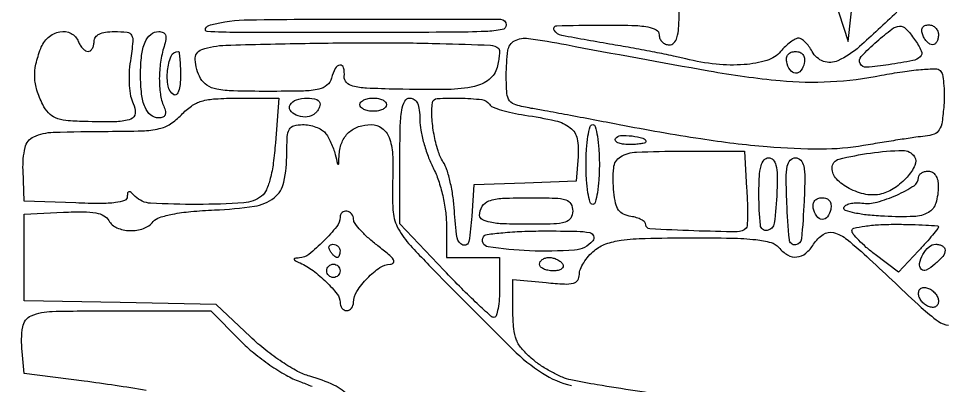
# Model space of a CAD drawing. Extents: x 24 to 1546, y 0 to 2379.
# Drawn here: x 1147.7 to 1287.5, y 687.8 to 742.9 of the extents above; entities that cross this region are included whole.
import ezdxf

# ---------------------------------------------------------------- set-up
doc = ezdxf.new("R2010")
doc.units = 0
doc.header["$MEASUREMENT"] = 0
doc.layers.get('0').update_dxf_attribs({"linetype": 'CONTINUOUS'})

msp = doc.modelspace()

# ---------------------------------------------------------------- linework, layer by layer
for points in [[(1448.974176, 595.301221, -0.000037), (1448.971655, 720.569876, -0.000031), (1448.986281, 846.00559, -0.414161)], [(1447.507315, 579.915585, -0.000003), (1435.353617, 579.737296, -0.000219)], [(1337.804344, 733.996249, 0.000018), (1327.222636, 732.198282, 0.000018), (1316.874244, 730.439191, 0.000034)], [(1270.337111, 746), (1272.432598, 739.5), (1273.151762, 746.436948, 0.008679)], [(1279.727271, 743.914621, -0.011499), (1274.129958, 738.731941, -0.072358), (1270.881917, 736.606285, -0.199898), (1268.700685, 736.518043, -0.183323), (1267, 738, 0.035063), (1266.518533, 738.765409, 0.041255), (1265.957763, 739.4125, 0.045782), (1265.403217, 739.863497, 0.148907), (1264.955029, 740, 0.12953), (1264.468497, 739.871808, 0.03116), (1263.763682, 739.4125, 0.029932), (1262.995119, 738.76555, 0.025795), (1262.267972, 738, -0.144222), (1260.212798, 736.664564, -0.053062), (1256.777049, 736.026096, -0.045685), (1252.546476, 736.083622, -0.035224), (1248, 736.888992, 0.010174), (1246.160469, 737.310779, 0.003001), (1243.325, 737.882738, 0.003011), (1240.128111, 738.487694, 0.003236), (1237, 739.039246, -0.003845), (1229.374067, 740.393444, -0.215496), (1228.216773, 741.198751, -0.573447), (1228.585937, 741.869748, -0.005753), (1235.25, 741.969591, -0.006134), (1239.884645, 741.928842, -0.036351), (1242.296735, 741.702092, -0.087494), (1243.560827, 741.253595, -0.270124), (1244, 740.5, 0.099038), (1244.114514, 739.927543, 0.097945), (1244.440625, 739.440625, 0.097945), (1244.927543, 739.114514, 0.099038), (1245.5, 739, 0.199259), (1246.206171, 739.293058, 0.12314), (1246.674314, 740.075781, 0.05929), (1246.930492, 741.520214, 0.014273), (1247, 743.954687, -0.037035)], [(1197.350786, 686.064184, 0.103703), (1195.07948, 687.791328, 0.043544), (1191.46354, 689.137678, -0.056404), (1189.62338, 689.877123, -0.02267), (1187.295001, 691.27317, -0.021536), (1184.831193, 693.063941, -0.021493), (1182.528857, 695.061152), (1177.367184, 699.942847), (1162.933592, 700.221423), (1148.5, 700.5), (1148.5, 707), (1148.5, 713.5), (1154.429326, 713.805255, -0.012393), (1157.412969, 713.884791, -0.045949), (1159.285557, 713.715862, -0.079727), (1160.487223, 713.289544, -0.141063), (1161.229016, 712.555255, 0.166718), (1162.442928, 711.46848, 0.094262), (1164.394801, 711.048724, 0.09043), (1166.440057, 711.37147, 0.136129), (1167.913477, 712.395746, -0.143501), (1168.858254, 713.032461, -0.029763), (1170.820454, 713.530258, -0.024604), (1173.545228, 713.913533, -0.011292), (1177.12491, 714.157202, 0.024144), (1183.110106, 714.719417, 0.131607), (1186.075982, 715.986137, 0.176438), (1187.550139, 718.357641, 0.051766), (1188, 722.69113, -0.014081), (1188.070504, 725.19409, -0.112442), (1188.387945, 726.296922, -0.204618), (1189.070118, 726.829562, -0.064906), (1190.377555, 727, -0.046817), (1191.362266, 726.907596, -0.0415), (1192.354812, 726.632812, -0.043785), (1193.210423, 726.229433, -0.090444), (1193.769947, 725.75, -0.041419), (1194.194327, 725.128547, -0.020582), (1194.631085, 724.279688, -0.020275), (1195.014047, 723.357218, -0.027989), (1195.27639, 722.5, 0.001399), (1195.623475, 721.104813, 0.366809), (1195.71819, 721.037046, 0.37256), (1195.798998, 721.11948, 0.001412), (1195.883999, 722.55, -0.084803), (1196.304195, 724.379808, -0.107404), (1197.294105, 725.799434, -0.106194), (1198.793856, 726.690904, -0.081355), (1200.680948, 727, -0.158467), (1202.301782, 726.473071, -0.145842), (1203.368103, 725.077692, -0.078976), (1203.894306, 722.550054, -0.022091), (1203.908275, 718.5, 0.024856), (1203.947142, 714.170029, 0.099084), (1204.616643, 711.614273, 0.071728), (1206.316303, 709.113475, 0.009229), (1210.784793, 704.39887, 0.003649), (1221.983251, 693.177143, 0.050962), (1226.427552, 689.603003, 0.085375), (1230.811913, 687.722768, 0.017719)], [(1246.081639, 686.054227, -0.000863), (1234.697002, 687.844865, -0.012807), (1230.726045, 688.581199, -0.048385), (1229.451153, 688.983482, -0.022776), (1227.892727, 689.732241, -0.022322), (1226.318639, 690.671677, -0.029208), (1224.976045, 691.67361, -0.035805), (1223.400452, 693.204735, -0.085082), (1222.537566, 694.586038, -0.074494), (1222.121074, 696.288649, -0.022803), (1222, 698.942101), (1222, 703.706415), (1227, 703.225978, 0.010439), (1229.760196, 703.018805, 0.074255), (1231.091915, 703.144622, 0.190156), (1231.747388, 703.610852, 0.145185), (1232, 704.462478, -0.09901), (1232.158274, 705.253927, -0.041174), (1232.660938, 706.22644, -0.038645), (1233.389079, 707.211373, -0.04044), (1234.25, 708.056438, -0.087913), (1235.976631, 709.044795, -0.053156), (1238.272722, 709.602563, -0.027424), (1241.880199, 709.881824, -0.00492), (1248.627555, 709.966731, -0.005095), (1254.887487, 709.920113, -0.022906), (1258.540829, 709.688028, -0.03866), (1260.820023, 709.257895, -0.154784), (1262, 708.5, 0.088587), (1263.321397, 707.383928, 0.156233), (1264.703848, 707.08249, 0.150383), (1266.041851, 707.638442, 0.080225), (1267.232073, 709, -0.104808), (1268.665719, 710.487097, -0.217379), (1270.221996, 710.74903, -0.106073), (1272.274215, 709.699569, -0.017456), (1275.644178, 706.75, 0.001598), (1283.414327, 699.501374, 0.030535), (1285.975709, 697.402652, 0.129658), (1287.5085, 696.812523, 0.190223)], [(1166.86526, 686.997761, 0.010246), (1157.5, 688.400849), (1148.5, 689.561207), (1148.179541, 692.8758, -0.060806), (1148.272029, 696.562574, -0.262441), (1149.56662, 698.231157, -0.094492), (1152.69477, 698.895342, -0.005199), (1162.760407, 699), (1176.583584, 699), (1180.994989, 694.505106, 0.027113), (1183.032858, 692.642258, 0.020764), (1185.445675, 690.827647, 0.021198), (1187.877601, 689.299853, 0.041302), (1189.953196, 688.332911, -0.008568), (1191.785589, 687.621045, -0.009474)]]:
    msp.add_lwpolyline(points, format="xyb")
for points in [[(1221, 742, -0.364222), (1220.401433, 741.2873, -0.032418), (1217.891607, 741.013076, -0.01026), (1212.684995, 740.890721, -0.000475), (1195, 740.854884, -0.000799), (1180.567027, 740.862415, -0.014926), (1176.022009, 741.007767, -0.55448), (1175.781564, 741.451663, -0.204142), (1176.5, 742, -0.059049), (1182.297403, 742.765059, -0.003312), (1200.490092, 742.885556, -0.000929), (1220.154115, 742.849034, -0.413126)], [(1282.420295, 739.810332, -0.042179), (1283.427142, 738.078866, -0.320599), (1283.269275, 737.201846, -0.147135), (1282.162608, 736.625654, -0.009313), (1278.509586, 736.001455, -0.020209), (1275.190587, 735.634211, -0.302898), (1274.228118, 736.18329, -0.31704), (1274.389779, 737.253669, -0.021284), (1276.75, 739.516365, -0.015463), (1279.007544, 741.382712, -0.153207), (1280.146731, 741.806112, -0.220445), (1281.11274, 741.417863, -0.035936)], [(1286, 740.5, -0.057609), (1285.933678, 739.926285, -0.076852), (1285.737678, 739.440625, -0.095748), (1285.447641, 739.115158, -0.164455), (1285.106989, 739, -0.13875), (1284.723081, 739.108626, -0.061199), (1284.307216, 739.440625, -0.053891), (1283.924763, 739.926204, -0.048303), (1283.638374, 740.5, -0.075244), (1283.503306, 741.114961, -0.151899), (1283.617923, 741.592642, -0.166113), (1283.972145, 741.893789, -0.094119), (1284.531385, 742, -0.10122), (1285.091819, 741.885371, -0.098432), (1285.568594, 741.559375, -0.097416), (1285.887999, 741.072505, -0.096899)], [(1156.638374, 739.5, 0.048303), (1156.924763, 738.926204, 0.053891), (1157.307216, 738.440625, 0.061199), (1157.723081, 738.108626, 0.13875), (1158.106989, 738, 0.164455), (1158.447641, 738.115158, 0.095748), (1158.737678, 738.440625, 0.076852), (1158.933678, 738.926285, 0.057609), (1159, 739.5, -0.153576), (1159.205047, 740.151833, -0.127089), (1159.760212, 740.627502, -0.081701), (1160.704795, 740.912024, -0.032394), (1162.061273, 741, -0.027046), (1163.977468, 740.896275, -0.245057), (1164.652385, 740.445554, -0.15417), (1164.840546, 739.495008, -0.009586), (1164.46488, 736.61437, 0.0254), (1164.277837, 734.71307, 0.028821), (1164.2968, 732.881707, 0.031371), (1164.505033, 731.297584, 0.074632), (1164.902854, 730.181519, -0.144781), (1165.203913, 728.725041, -0.291419), (1164.521219, 727.828609, -0.084818), (1162.404832, 727.435682, -0.009588), (1157.50979, 727.459357, -0.016927), (1154.763983, 727.618414, -0.075303), (1153.200104, 728.004499, -0.113397), (1152.152731, 728.749366, -0.064669), (1151.274531, 730.039601, -0.040997), (1150.406409, 732.172639, -0.067335), (1150.077006, 734.09044, -0.064772), (1150.263923, 736.078807, -0.035071), (1150.975249, 738.4349, -0.119604), (1152.123842, 740.108767, -0.137205), (1153.858074, 740.964995, -0.166594), (1155.543325, 740.720194, -0.184548)], [(1169.536371, 738.75, 0.039087), (1169.008835, 736.415314, 0.034464), (1168.821293, 733.925722, 0.035994), (1168.974666, 731.593536, 0.064994), (1169.479784, 729.75, -0.045773), (1169.731644, 728.952098, -0.157988), (1169.678663, 728.419301, -0.208019), (1169.342369, 728.107196, -0.084682), (1168.713978, 728, -0.176216), (1167.527485, 728.431558, -0.119962), (1166.667968, 729.599789, -0.072247), (1166.15559, 731.595707, -0.026767), (1166, 734.5, -0.026776), (1166.155821, 737.407633, -0.072556), (1166.669337, 739.402606, -0.120548), (1167.531795, 740.568913, -0.175294), (1168.72362, 741, -0.100573), (1169.382241, 740.866168, -0.20876), (1169.735863, 740.492802, -0.130136), (1169.794624, 739.825419, -0.032352)], [(1230, 739.028502, 0.002918), (1251.479155, 735.090153, 0.019676), (1262.20109, 733.621153, 0.037744), (1269.761929, 733.459615, 0.035002), (1277.458323, 734.419415, -0.011417), (1280.585879, 734.960183, -0.017055), (1283.341863, 735.276496, -0.012665), (1285.586884, 735.399735, -0.206593), (1286.27246, 735.12754, -0.148056), (1286.587107, 734.539653, -0.023622), (1286.7846, 733.234775, -0.024403), (1286.871747, 731.627866, -0.019224), (1286.814136, 729.885864, -0.016609), (1286.553801, 727.408863, -0.102374), (1286.126296, 726.207852, -0.167724), (1285.358685, 725.571165, -0.065642), (1284, 725.254492, 0.010959), (1282.618427, 725.088173, 0.0024), (1280.250352, 724.738686, 0.002498), (1277.515038, 724.307577, 0.002396), (1274.745881, 723.843312, -0.042731), (1268.36576, 723.296517, -0.021244), (1260.250917, 723.640772, -0.017219), (1250.261633, 724.838333, -0.009181), (1238, 726.969804, 0.000711), (1234.087891, 727.718342, 0.000719), (1230.189063, 728.452791, 0.000699), (1226.793286, 729.082508, 0.002936), (1224.75, 729.446073, -0.02318), (1222.440922, 729.954116, -0.16596), (1221.506211, 730.582456, -0.146668), (1221.090781, 731.690271, -0.016879), (1221, 734.378646, -0.032918), (1221.25025, 738.175687, -0.245325), (1222.256924, 739.607555, -0.155304), (1224.335955, 739.961723, -0.011942)], [(1219.870096, 738.426673, -0.215293), (1219.983212, 738.168681, -0.019959), (1219.946956, 737.455927, -0.022879), (1219.825755, 736.573424, -0.015919), (1219.612038, 735.590372, -0.166491), (1218.442943, 733.789739, -0.113524), (1216.214198, 732.743485, -0.050124), (1212.193556, 732.288617, -0.008597), (1204.5, 732.3248, -0.006029), (1199.976173, 732.478458, -0.048579), (1197.919848, 732.774728, -0.145371), (1196.959019, 733.336268, -0.211152), (1196.638889, 734.25, 0.07664), (1196.541739, 735.564335, 0.385834), (1195.987562, 735.949655, 0.245739), (1195.265129, 735.443835, 0.055621), (1194.710251, 734, -0.151795), (1194.037515, 732.919945, -0.127346), (1192.823144, 732.319632, -0.046351), (1190.494499, 732.055025, -0.005127), (1185.128803, 732, -0.00601), (1179.967644, 732.062038, -0.041348), (1177.447297, 732.331952, -0.09388), (1175.989314, 732.908461, -0.129629), (1175.035184, 733.934259, -0.103423), (1174.202367, 736.773889, -0.343969), (1175.204596, 738.292284, -0.073504), (1178.810128, 738.941137, -0.003736), (1190.75, 739.225821, -0.00399), (1201.819322, 739.318664, -0.006961), (1210.994768, 739.194654, -0.002971), (1218.607255, 738.940465, -0.175303)], [(1172, 734.440983, -0.023007), (1171.93521, 733.033693, -0.059005), (1171.723169, 732.038303, -0.125298), (1171.397523, 731.538053, -0.336396), (1171, 731.5, -0.214448), (1170.132928, 732.781854, -0.068716), (1170.050537, 735.134228, -0.073684), (1170.599331, 737.289691, -0.302333), (1171.666667, 738, -0.377696), (1171.799728, 737.882762, -0.00822), (1171.902083, 736.954539, -0.014563), (1171.976021, 735.805579, -0.008785)], [(1265.809629, 736.25, -0.110048), (1265.318179, 735.117618, -0.259838), (1264.510529, 734.743606, -0.231347), (1263.687524, 735.225204, -0.095633), (1263.176676, 736.447179, -0.097115), (1263.169492, 737.063175, -0.131707), (1263.407325, 737.563333, -0.128059), (1263.869802, 737.886768, -0.089125), (1264.5, 738, -0.090288), (1265.162207, 737.879439, -0.143006), (1265.620099, 737.535476, -0.134068), (1265.839187, 736.980358, -0.075042)], [(1186.273386, 724.25, -0.014591), (1185.96059, 721.211254, -0.030545), (1185.505331, 718.879601, -0.039246), (1184.923048, 717.192562, -0.123264), (1184.197409, 716.25, -0.152754), (1181.514306, 715.220875, -0.015115), (1174.531866, 714.991353, -0.013894), (1167.516419, 715.167858, -0.185189), (1165.2, 716.2, 0.018915), (1164.578785, 716.775911, 0.188379), (1164.25, 716.891237, 0.348761), (1164.055022, 716.724939, 0.048407), (1164, 716.157936, -0.315973), (1163.597321, 715.584349, -0.056219), (1162.248883, 715.262509, -0.031779), (1159.959852, 715.128594, -0.008142), (1156.25, 715.207936), (1148.5, 715.5), (1148.323195, 720.15251, -0.063434), (1148.625079, 723.546446, -0.236356), (1149.933642, 725.165935, -0.099292), (1152.872078, 725.851044, -0.007387), (1161.14504, 725.986345, 0.007145), (1166.279914, 726.067841, 0.048288), (1168.799775, 726.388728, 0.089301), (1170.501809, 727.110931, 0.058161), (1172.14504, 728.482723, -0.050371), (1173.656228, 729.784646, -0.081206), (1175.183657, 730.519529, -0.056823), (1177.230587, 730.876912, -0.014129), (1180.634847, 730.982723), (1186.769694, 731)], [(1193, 730.059017, -0.093122), (1192.923407, 729.651329, -0.052973), (1192.692183, 729.204206, -0.050381), (1192.352943, 728.787933, -0.058255), (1191.952113, 728.470404, -0.142134), (1190.75669, 728.13802, -0.101278), (1189.390463, 728.433576, -0.138857), (1188.516734, 729.155968, -0.297747), (1188.495635, 729.992937, -0.180218), (1189.426702, 730.71646, -0.072461), (1191.042778, 730.976163, -0.083254), (1192.496691, 730.75426, -0.323974)], [(1203, 730, -0.191087), (1202.848523, 729.618118, -0.088204), (1202.4125, 729.29375, -0.068025), (1201.765418, 729.073693, -0.048028), (1201, 729, -0.048028), (1200.234582, 729.073693, -0.068025), (1199.5875, 729.29375, -0.088204), (1199.151477, 729.618118, -0.191087), (1199, 730, -0.191087), (1199.151477, 730.381882, -0.088204), (1199.5875, 730.70625, -0.068025), (1200.234582, 730.926307, -0.048028), (1201, 731, -0.048028), (1201.765418, 730.926307, -0.068025), (1202.4125, 730.70625, -0.088204), (1202.848523, 730.381882, -0.191087)], [(1208, 727.711442, 0.045737), (1208.141122, 726.171914, 0.021933), (1208.5875, 724.236551, 0.021536), (1209.234117, 722.24269, 0.028711), (1210, 720.5, -0.036536), (1210.801642, 718.595667, -0.024938), (1211.440779, 716.335065, -0.024643), (1211.860503, 713.980355, -0.03179), (1212, 711.788558), (1212, 707), (1216, 707), (1220, 707), (1220, 702.5, -0.017109), (1219.940956, 700.774995, -0.027874), (1219.759597, 699.321875, -0.026993), (1219.501622, 698.239001, -0.332209), (1219.181606, 698, -0.18629), (1218.663245, 698.200074, -0.004066), (1216.640894, 700.064713, -0.008723), (1214.301526, 702.33505, -0.005712), (1211.681606, 705.02881), (1205, 712.05762), (1205, 721.52881, -0.005551), (1205.055991, 726.572342, -0.03373), (1205.289594, 729.171468, -0.08053), (1205.738886, 730.53738, -0.280071), (1206.5, 731, -0.159101), (1207.161552, 730.784026, -0.128639), (1207.635968, 730.201907, -0.078673), (1207.915374, 729.195921, -0.028481)], [(1218.464291, 730.057778, 0.161368), (1218.948048, 729.652588, 0.019941), (1220.264024, 729.190939, 0.021894), (1221.920597, 728.761353, 0.016479), (1223.773308, 728.429959, -0.019113), (1228.399606, 727.577288, -0.110535), (1230.633518, 726.523801, -0.179657), (1231.64991, 724.882412, -0.070592), (1231.806466, 722.184596), (1231.5, 718.5), (1223.803112, 718.208892), (1216.106225, 717.917784), (1215.803112, 713.208892, -0.023558), (1215.378401, 709.411829, -0.46596), (1214.493468, 708.881125, -0.282721), (1213.601575, 709.966514, -0.019295), (1213.193531, 714.108242, 0.021295), (1212.975915, 716.230116, 0.020316), (1212.576468, 718.359761, 0.020747), (1212.069545, 720.209188, 0.065291), (1211.523249, 721.371365, -0.068391), (1210.735001, 723.075509, -0.028806), (1210.136107, 725.532649, -0.028853), (1209.814749, 728.115376, -0.05166), (1209.894037, 730.25, -0.35774), (1210.627533, 730.924247, -0.019666), (1213.979337, 730.980903, -0.021247), (1217.346771, 730.762009, -0.231461)], [(1235, 721, -0.015416), (1234.928566, 718.683687, -0.025878), (1234.708333, 716.75, -0.024068), (1234.395008, 715.303225, -0.339565), (1234, 715, -0.339565), (1233.604992, 715.303225, -0.024068), (1233.291667, 716.75, -0.025878), (1233.071434, 718.683687, -0.015416), (1233, 721, -0.015416), (1233.071434, 723.316313, -0.025878), (1233.291667, 725.25, -0.024068), (1233.604992, 726.696775, -0.339565), (1234, 727, -0.339565), (1234.395008, 726.696775, -0.024068), (1234.708333, 725.25, -0.025878), (1234.928566, 723.316313, -0.015416)], [(1242, 724.383369, -0.349346), (1241.879937, 724.2325, -0.019434), (1241.248289, 724.112615, -0.023105), (1240.422036, 724.027624, -0.014076), (1239.440983, 724, -0.034022), (1238.498384, 724.064213, -0.072514), (1237.798181, 724.266173, -0.140077), (1237.447967, 724.563512, -0.293546), (1237.441979, 724.90612, -0.247083), (1238.186995, 725.345402, -0.040643), (1239.913115, 725.288511, -0.041024), (1241.564817, 724.960239, -0.33489)], [(1282.39928, 722.162968, -0.256982), (1282.464756, 720.86744, -0.068851), (1281.275938, 719.09216, -0.061905), (1279.418674, 717.464548, -0.087733), (1277.41744, 716.568635, -0.108857), (1275.100155, 716.501313, -0.073879), (1272.59825, 717.373137, -0.08024), (1270.658523, 718.826213, -0.194323), (1270, 720.456631, -0.34383), (1271.048769, 721.801459, -0.027349), (1275.781988, 722.718827, -0.027816), (1280.641198, 723.113963, -0.266756)], [(1257.15745, 717.414504, -0.007358), (1257.258525, 715.244069, -0.011043), (1257.27698, 713.347986, -0.006157), (1257.237999, 711.76795, -0.189993), (1257.083333, 711.414504, -0.201411), (1255.729623, 710.86549, -0.005495), (1249.217595, 711.016612, -0.004187), (1242.600593, 711.298453, -0.39937), (1242, 711.930449, 0.202946), (1241.839234, 712.310216, 0.065793), (1241.339062, 712.681447, 0.053191), (1240.611357, 712.989816, 0.038382), (1239.75, 713.180449, -0.075802), (1238.639851, 713.514628, -0.129573), (1237.905126, 714.135264, -0.09799), (1237.446407, 715.172726, -0.031373), (1237.179541, 716.845196, -0.044855), (1237.158135, 720.500725, -0.240462), (1238.177027, 722.141308, -0.126543), (1240.592978, 722.865751, -0.009895), (1247.376065, 723), (1256.814901, 723)], [(1261.70551, 716.831149, -0.022139), (1261.312232, 712.160751, -0.334305), (1260.241902, 711.064707, -0.431223), (1259.214727, 711.865601, -0.023578), (1259, 716.416667, -0.012142), (1259.066806, 719.167324, -0.051658), (1259.315172, 720.791, -0.109138), (1259.767204, 721.675559, -0.223869), (1260.45551, 722, -0.212418), (1261.134482, 721.697918, -0.124713), (1261.556726, 720.897491, -0.056687), (1261.74279, 719.404967, -0.012628)], [(1265.79569, 715.490943, -0.01131), (1265.408894, 709.812872, -0.361477), (1264.493552, 708.895627, -0.414801), (1263.581144, 709.654345, -0.011733), (1263.20431, 715.25, -0.007701), (1263.100384, 718.911523, -0.050699), (1263.261977, 720.736051, -0.13592), (1263.713896, 721.648579, -0.213347), (1264.5, 722, -0.208429), (1265.283586, 721.658521, -0.138974), (1265.735916, 720.773903, -0.052413), (1265.89837, 719.008476, -0.008107)], [(1285.984687, 717.75, -0.069889), (1285.60621, 715.182516, -0.195336), (1284.494929, 713.784791, -0.120405), (1282.301903, 713.169343, -0.020254), (1277.908942, 713.198157, -0.013872), (1275.400052, 713.386186, -0.026828), (1273.412639, 713.699151, -0.028424), (1272.013978, 714.081228, -0.403822), (1271.79612, 714.5, -0.19282), (1272.081351, 714.860871, -0.067531), (1272.705286, 715.114515, -0.054892), (1273.541381, 715.233693, -0.040576), (1274.475327, 715.187711, 0.099015), (1276.760887, 715.341267, 0.039662), (1279.726021, 716.402682, 0.036049), (1282.333282, 717.810502, 0.256308), (1283, 719.02568, -0.151849), (1283.11551, 719.397256, -0.098302), (1283.440625, 719.713794, -0.081166), (1283.926482, 719.927322, -0.063109), (1284.5, 720, -0.134796), (1285.101281, 719.834899, -0.113373), (1285.580799, 719.377552, -0.090659), (1285.886671, 718.659015, -0.057171)], [(1231, 714, -0.142406), (1230.688767, 712.929389, -0.183695), (1229.875, 712.321429, -0.063075), (1228.135837, 712.054458, -0.006583), (1224, 712, -0.009457), (1220.621533, 712.063904, -0.037617), (1218.5625, 712.297619, -0.071893), (1217.384181, 712.703541, -0.280934), (1217, 713.333333, -0.135533), (1217.378367, 714.703541, -0.176089), (1218.380797, 715.519723, -0.073181), (1220.423838, 715.909751, -0.010634), (1224.666667, 716, -0.007734), (1228.359527, 715.942877, -0.068845), (1229.958333, 715.671053, -0.18731), (1230.714431, 715.064352, -0.13182)], [(1269.809629, 714.25, -0.110048), (1269.318179, 713.117618, -0.259838), (1268.510529, 712.743606, -0.231347), (1267.687524, 713.225204, -0.095633), (1267.176676, 714.447179, -0.097115), (1267.169492, 715.063175, -0.131707), (1267.407325, 715.563333, -0.128059), (1267.869802, 715.886768, -0.089125), (1268.5, 716, -0.090288), (1269.162207, 715.879439, -0.143006), (1269.620099, 715.535476, -0.134068), (1269.839187, 714.980358, -0.075042)], [(1196, 713.051522, -0.172017), (1195.512546, 711.676574, -0.025859), (1193.523609, 709.467945, -0.026394), (1191.311725, 707.475688, -0.158748), (1189.885329, 706.929715, 0.017431), (1189.201105, 706.871036, 0.423928), (1189.096827, 706.733428, 0.242545), (1189.232957, 706.546471, 0.010102), (1190.001336, 706.179715, -0.054515), (1191.94012, 705.033171, -0.033587), (1193.952164, 703.303333, -0.030786), (1195.57537, 701.49671, -0.169192), (1196, 700.277759, 0.159001), (1196.288802, 699.392538, 0.235838), (1197.000151, 699.025034, 0.235952), (1197.720981, 699.373036, 0.159067), (1198.033269, 700.25, -0.13759), (1198.546985, 701.91028, -0.04831), (1200.111276, 703.884438, -0.048153), (1202.005058, 705.505431, -0.154131), (1203.571322, 706, 0.235076), (1204.020722, 706.223645, 0.321815), (1204.031449, 706.660272, 0.068633), (1203.295767, 707.473813, 0.012378), (1201.697473, 708.75, -0.019802), (1200.306942, 709.894501, -0.025347), (1199.126904, 711.059375, -0.024704), (1198.26209, 712.103411, -0.154522), (1198.036444, 712.75, 0.16628), (1197.730398, 713.566315, 0.185992), (1197.002484, 713.978058, 0.230591), (1196.3029, 713.756839, 0.205645)], [(1286, 711.605755, -0.170965), (1285.910723, 711.35229, -0.004192), (1285.116678, 710.38172, -0.008619), (1284.145323, 709.254622, -0.005702), (1282.992945, 707.992448), (1279.98589, 704.773385), (1276.492945, 707.437584, -0.01596), (1275.155131, 708.527233, -0.021728), (1274.026053, 709.597975, -0.019354), (1273.184228, 710.539103, -0.174504), (1273, 711.050891, -0.351346), (1273.299672, 711.42471, -0.01858), (1274.909375, 711.721199, -0.022535), (1277.008062, 711.931621, -0.013718), (1279.5, 712, -0.005686), (1281.992345, 711.971657, -0.009459), (1284.090625, 711.884191, -0.003552), (1285.85246, 711.764764, -0.392475)], [(1234, 709.5, -0.205816), (1231.269111, 708.105546, -0.025876), (1224.483383, 708.007785, -0.029275), (1218.264384, 708.605817, -0.536594), (1217.570264, 710.11369, -0.224426), (1218.112639, 710.465702, -0.009295), (1220.472634, 710.739646, -0.014577), (1223.360192, 710.93578, -0.009667), (1226.681462, 711, -0.004232), (1231.599166, 710.958375, -0.046341), (1233.56147, 710.742552, -0.263055), (1234.132844, 710.244833, -0.264002)], [(1196, 708, -0.042167), (1195.967655, 707.617151, -0.061769), (1195.870461, 707.29375, -0.081139), (1195.727648, 707.07446, -0.210953), (1195.559017, 707, -0.151918), (1195.34829, 707.065539, -0.038439), (1195.066025, 707.29375, -0.035638), (1194.768994, 707.617226, -0.029505), (1194.5, 708, -0.082592), (1194.343488, 708.3821, -0.161196), (1194.3746, 708.70625, -0.182303), (1194.586039, 708.921712, -0.108972), (1194.940983, 709, -0.093332), (1195.345238, 708.923877, -0.09642), (1195.688914, 708.70625, -0.099167), (1195.918938, 708.381556, -0.105053)], [(1287, 708.122445, -0.176641), (1286.650163, 707.163094, -0.046234), (1285.46553, 705.99342, -0.046577), (1284.160369, 705.112807, -0.333018), (1283.452295, 705.214371, -0.246764), (1283.171737, 706.116427, -0.083978), (1283.657178, 707.446774, -0.079399), (1284.587259, 708.606585, -0.186213), (1285.606989, 709, -0.061119), (1286.139666, 708.934643, -0.079666), (1286.590803, 708.742218, -0.097504), (1286.892817, 708.45714, -0.156213)], [(1229.5, 706, -0.202618), (1229.558599, 705.621877, -0.181468), (1229.33165, 705.29375, -0.104212), (1228.804599, 705.071541, -0.047867), (1228.059017, 705, -0.0466), (1227.270941, 705.073608, -0.066561), (1226.604836, 705.29375, -0.086673), (1226.155423, 705.618015, -0.195654), (1226, 706, -0.142666), (1226.111069, 706.38134, -0.09965), (1226.423289, 706.70625, -0.08433), (1226.890182, 706.925146, -0.067639), (1227.440983, 707, -0.061875), (1228.038022, 706.925833, -0.051278), (1228.640225, 706.70625, -0.053305), (1229.157656, 706.382836, -0.08825)], [(1196, 705, -0.099038), (1195.923658, 704.618362, -0.097945), (1195.70625, 704.29375, -0.097945), (1195.381638, 704.076342, -0.099038), (1195, 704, -0.099038), (1194.618362, 704.076342, -0.097945), (1194.29375, 704.29375, -0.097945), (1194.076342, 704.618362, -0.099038), (1194, 705, -0.099038), (1194.076342, 705.381638, -0.097945), (1194.29375, 705.70625, -0.097945), (1194.618362, 705.923658, -0.099038), (1195, 706, -0.099038), (1195.381638, 705.923658, -0.097945), (1195.70625, 705.70625, -0.097945), (1195.923658, 705.381638, -0.099038)], [(1286, 700.424396, -0.110721), (1285.888237, 699.925877, -0.163185), (1285.580277, 699.604836, -0.139599), (1285.099581, 699.504754, -0.073701), (1284.5, 699.638374, -0.07261), (1283.92656, 699.960167, -0.063983), (1283.440625, 700.444872, -0.066863), (1283.111838, 701.012057, -0.098269), (1283, 701.575604, -0.110721), (1283.111763, 702.074123, -0.163185), (1283.419723, 702.395164, -0.139599), (1283.900419, 702.495246, -0.073701), (1284.5, 702.361626, -0.07261), (1285.07344, 702.039833, -0.063983), (1285.559375, 701.555128, -0.066863), (1285.888162, 700.987943, -0.098269)]]:
    msp.add_lwpolyline(points, format="xyb", close=True)

doc.saveas('drawing.dxf')
